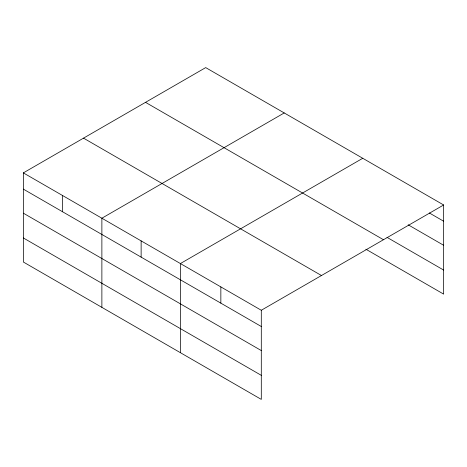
<?xml version="1.0" encoding="UTF-8"?>
<svg xmlns="http://www.w3.org/2000/svg" width="467" height="467" viewBox="0 0 467 467"><rect width="100%" height="100%" fill="white"/><g stroke="black" fill="none" stroke-linecap="round" stroke-linejoin="round"><path stroke-width="0.7" d="M23.35 172.883L261.298 310.263L261.298 399.396L23.35 262.016L23.35 172.883L205.702 67.604L443.65 204.984L443.65 294.117L365.859 249.203M284.222 112.944L101.876 218.217L101.876 307.35M362.748 158.278L180.396 263.557L180.396 352.684M261.298 310.263L443.65 204.984M429.336 212.964L443.65 221.224M408.176 224.802L443.65 245.28M387.02 237.364L443.65 270.06M145.523 102.349L383.477 239.729M83.523 138.144L321.477 275.524M23.35 189.123L261.298 326.503M23.35 213.18L261.298 350.559M23.35 237.96L261.298 375.34M220.85 286.907L220.85 303.147M141.133 240.89L141.133 257.124M62.613 195.55L62.613 211.79"/></g></svg>
